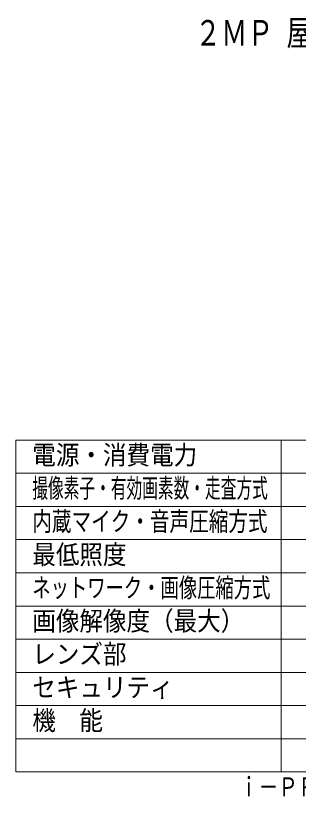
# Model space of a CAD drawing. Units: millimetres on the paper. Extents: x -63 to 65, y -59 to 59.
# Drawn here: x -62.5 to -20, y -59 to 59.3 of the extents above; entities that cross this region are included whole.
import ezdxf
from ezdxf.enums import TextEntityAlignment as Align

# ---------------------------------------------------------------- set-up
doc = ezdxf.new("R2010")
doc.units = ezdxf.units.MM
doc.layers.add('0-0_MOJI1', color=7, linetype='Continuous')
doc.layers.add('0-4_相当品', color=4, linetype='Continuous')
doc.layers.add('0-5_WAKU', color=4, linetype='Continuous', lineweight=9)
doc.styles.add('ＭＳ ゴシック', font='')
doc.styles.get('ＭＳ ゴシック').set_extended_font_data('MS Gothic')

msp = doc.modelspace()

# ---------------------------------------------------------------- linework, layer by layer
at = {"layer": '0-5_WAKU', "color": 3}
for p, q in [((-62.509, -54.598), (-62.509, -4.598)), ((-62.509, -4.598), (62.491, -4.598)), ((-22.509, -54.598), (-22.509, -4.598)), ((-62.509, -54.598), (62.491, -54.598))]:
    msp.add_line(p, q, dxfattribs=at)
at = {"layer": '0-5_WAKU'}
for p, q in [((-62.509, -9.598), (62.491, -9.598)), ((-62.509, -14.598), (62.491, -14.598)), ((62.491, -19.598), (-62.509, -19.598)), ((62.491, -24.598), (-62.509, -24.598)), ((62.491, -29.598), (-62.509, -29.598)), ((62.491, -34.598), (-62.509, -34.598)), ((-62.509, -39.598), (62.491, -39.598)), ((-62.509, -44.598), (62.491, -44.598)), ((-62.509, -49.598), (62.491, -49.598))]:
    msp.add_line(p, q, dxfattribs=at)

# ---------------------------------------------------------------- texts
at = {"layer": '0-0_MOJI1', "style": 'ＭＳ ゴシック'}
for s, height, width, p in [('２ＭＰ 屋内 ドームカメラ マイク付（天井埋込金具付）', 3.849, 0.75, (-35.509, 53.662)), ('電源・消費電力', 2.889, 0.9, (-60.009, -9.153)), ('撮像素子・有効画素数・走査方式', 2.889, 0.6, (-60.009, -14.153)), ('内蔵マイク・音声圧縮方式', 2.886, 0.75, (-60.009, -19.153)), ('最低照度', 2.889, 0.9, (-60.009, -24.153)), ('ネットワーク・画像圧縮方式', 2.889, 0.7, (-60.009, -29.153)), ('画像解像度（最大）', 2.889, 0.9, (-60.009, -34.153)), ('レンズ部', 2.889, 0.9, (-60.009, -39.153)), ('セキュリティ', 2.889, 0.9, (-60.009, -44.153)), ('機\u3000能', 2.889, 0.9, (-60.009, -49.153))]:
    msp.add_text(s, height=height, dxfattribs=dict(at, width=width)).set_placement(p, align=Align.BOTTOM_LEFT)
at = {"layer": '0-4_相当品', "style": 'ＭＳ ゴシック', "width": 0.75}
msp.add_text('ｉ－ＰＲＯ：ＷＶ－Ｕ２１３００－Ｖ２Ｌ＋ＷＶ－ＱＥＭ１００ＷＵＸ', height=2.889, dxfattribs=at).set_placement((-28.869, -59.153), align=Align.BOTTOM_LEFT)

doc.saveas('drawing.dxf')
